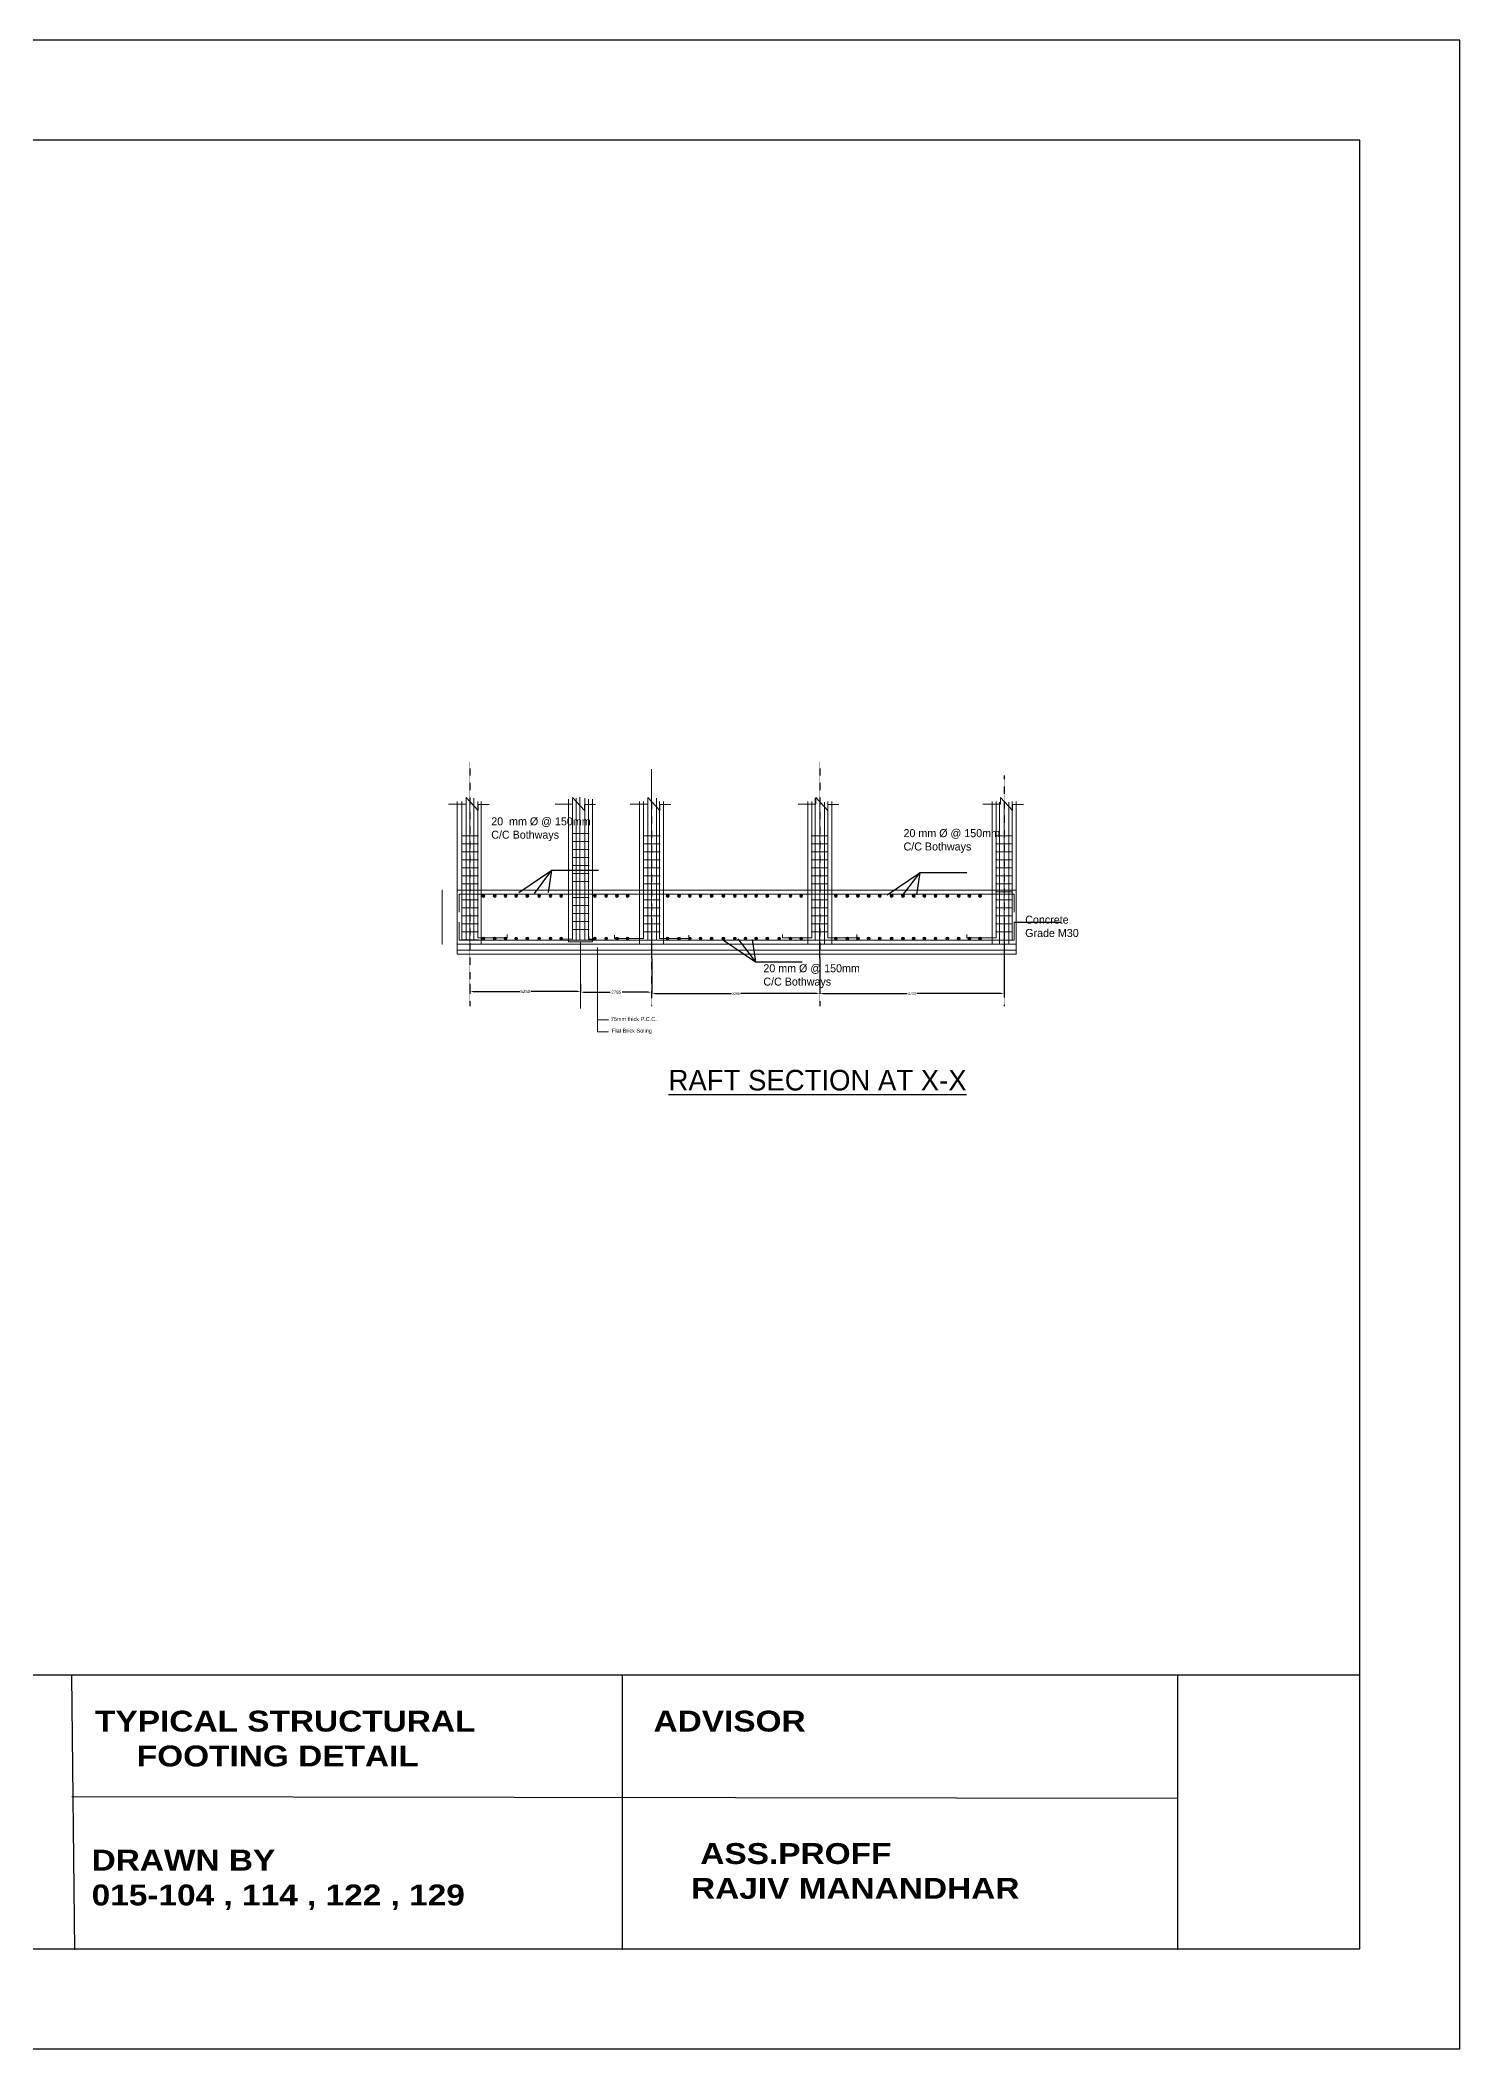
# Model space of a CAD drawing. Header units: inches. Extents: x -301229 to 1083107, y -854236 to 21026.
# Drawn here: x 734366 to 776954, y -510868 to -450636 of the extents above; entities that cross this region are included whole.
import ezdxf

# ---------------------------------------------------------------- set-up
doc = ezdxf.new("R2010")
doc.units = ezdxf.units.IN
doc.header["$MEASUREMENT"] = 0
doc.linetypes.add('DASHED2', pattern=[0.375, 0.25, -0.125])
for name, color, linetype, lineweight in [('0_Slab section', 21, 'Continuous', 15), ('centre line', 7, 'DASHED2', 25), ('column - 2', 1, 'Continuous', 30), ('Dim', 86, 'Continuous', 13), ('Rod', 14, 'Continuous', 40), ('Text', 2, 'Continuous', 20)]:
    doc.layers.add(name, color=color, linetype=linetype, lineweight=lineweight)
doc.layers.add('HATCH', color=7, linetype='Continuous')
doc.styles.add('CEN', font='GOTHIC.TTF')
doc.styles.add('ramon', font='arial.ttf')
doc.dimstyles.new('250 scale', dxfattribs={"dimtxt": 96, "dimasz": 100, "dimexe": 0.18, "dimexo": 0.0625, "dimgap": 0.09, "dimtad": 0, "dimtih": 1, "dimtoh": 1, "dimdec": 0, "dimlfac": 0.004, "dimzin": 0, "dimdsep": 46, "dimlunit": 3, "dimtxsty": 'Standard', "dimcen": 0.09, "dimclrd": 3, "dimadec": 0, "dimazin": 0, "dimtfac": 1, "dimtdec": 0, "dimtofl": 0, "dimtmove": 0, "dimatfit": 3, "dimfxl": 1, "dimtolj": 1, "dimtzin": 0, "dimarcsym": 0})
doc.dimstyles.new('60 scale', dxfattribs={"dimtxt": 80, "dimasz": 100, "dimexe": 0.18, "dimexo": 0.0625, "dimgap": 0.09, "dimtad": 0, "dimtih": 1, "dimtoh": 1, "dimdec": 0, "dimlfac": 0.01667, "dimzin": 0, "dimdsep": 46, "dimlunit": 3, "dimtxsty": 'Standard', "dimcen": 0.09, "dimclrd": 1, "dimadec": 0, "dimazin": 0, "dimtfac": 1, "dimtdec": 0, "dimtofl": 0, "dimtmove": 0, "dimatfit": 3, "dimfxl": 1, "dimtolj": 1, "dimtzin": 0, "dimarcsym": 0})
doc.dimstyles.new('Dim 8', dxfattribs={"dimtxt": 8, "dimasz": 4, "dimexe": 4, "dimexo": 18, "dimgap": 2, "dimtad": 1, "dimdec": 0, "dimzin": 3, "dimdsep": 46, "dimlunit": 4, "dimtxsty": 'ramon', "dimblk": 'ARCHTICK', "dimcen": 0.09375, "dimclrd": 256, "dimclre": 256, "dimclrt": 256, "dimadec": 0, "dimazin": 0, "dimtfac": 0.75, "dimtdec": 0, "dimtix": 1, "dimtmove": 1, "dimatfit": 3, "dimfxl": 8, "dimfxlon": 1, "dimtolj": 1, "dimtzin": 0, "dimlwd": 9, "dimlwe": 9, "dimarcsym": 0})
doc.dimstyles.get("Standard").update_dxf_attribs({"dimtxt": 0.18, "dimasz": 0.18, "dimexe": 0.18, "dimexo": 0.0625, "dimgap": 0.09, "dimtad": 0, "dimtih": 1, "dimtoh": 1, "dimdec": 4, "dimzin": 0, "dimdsep": 46, "dimtxsty": 'Standard', "dimcen": 0.09, "dimadec": 0, "dimazin": 0, "dimtfac": 1, "dimtdec": 4, "dimtofl": 0, "dimtmove": 0, "dimatfit": 3, "dimfxl": 1, "dimtolj": 1, "dimtzin": 0, "dimarcsym": 0})

# ---------------------------------------------------------------- blocks, each defined once
blk = doc.blocks.new('*D808')
at = {"layer": 'column - 2', "color": 0, "lineweight": -2, "transparency": 16777216}
for p, q in [((752710, -477116), (752711, -479226)), ((757750, -477116), (757751, -479225))]:
    blk.add_line(p, q, dxfattribs=at)
at = {"layer": 'column - 2', "color": 1, "lineweight": -2, "transparency": 16777216}
for p, q in [((752811, -479226), (755091, -479225)), ((757651, -479225), (755371, -479225))]:
    blk.add_line(p, q, dxfattribs=at)
at = {"layer": 'column - 2', "color": 1, "transparency": 16777216}
for points in [[(752811, -479209), (752811, -479243), (752711, -479226)], [(757651, -479208), (757651, -479242), (757751, -479225)]]:
    blk.add_solid(points, dxfattribs=at)
at = {"layer": 'Defpoints', "color": 0, "transparency": 16777216}
for p in [(752710, -477116), (757750, -477116), (757751, -479225)]:
    blk.add_point(p, dxfattribs=at)
at = {"layer": 'column - 2', "color": 0, "lineweight": -2, "transparency": 16777216, "insert": (755231, -479225), "char_height": 80, "attachment_point": 5}
blk.add_mtext('\\A1;6096', dxfattribs=at)
blk = doc.blocks.new('*D809')
at = {"layer": 'column - 2', "color": 0, "lineweight": -2, "transparency": 16777216}
for p, q in [((757750, -477116), (757751, -479225)), ((763284, -477115), (763284, -479224))]:
    blk.add_line(p, q, dxfattribs=at)
at = {"layer": 'column - 2', "color": 1, "lineweight": -2, "transparency": 16777216}
for p, q in [((757851, -479225), (760371, -479224)), ((763184, -479224), (760664, -479224))]:
    blk.add_line(p, q, dxfattribs=at)
at = {"layer": 'column - 2', "color": 1, "transparency": 16777216}
for points in [[(757851, -479208), (757851, -479242), (757751, -479225)], [(763184, -479207), (763184, -479241), (763284, -479224)]]:
    blk.add_solid(points, dxfattribs=at)
at = {"layer": 'Defpoints', "color": 0, "transparency": 16777216}
for p in [(757750, -477116), (763284, -477115), (763284, -479224)]:
    blk.add_point(p, dxfattribs=at)
at = {"layer": 'column - 2', "color": 0, "lineweight": -2, "transparency": 16777216, "insert": (760518, -479224), "char_height": 80, "attachment_point": 5}
blk.add_mtext('\\A1;4733', dxfattribs=at)
blk = doc.blocks.new('Cont')
at = {"layer": 'HATCH', "lineweight": 9}
for p, q in [((376279.4, 4008.1), (376288.2, 4008.1)), ((376288.2, 4008.1), (376288.2, 4011.4)), ((376288.2, 4011.4), (376294.2, 4004.9)), ((376294.2, 4004.9), (376294.2, 4008)), ((376294.2, 4008), (376299.7, 4008))]:
    blk.add_line(p, q, dxfattribs=at)
blk = doc.blocks.new('_ArchTick')
at = {"color": 0, "linetype": 'ByBlock', "const_width": 0.15}
blk.add_lwpolyline([(-0.5, -0.5), (0.5, 0.5)], dxfattribs=at)
blk = doc.blocks.new('*D810')
at = {"layer": 'Defpoints', "color": 0, "ltscale": 0.5, "transparency": 16777216}
for p in [(746878, -476122), (746428, -477742), (746878, -477742)]:
    blk.add_point(p, dxfattribs=at)
at = {"layer": 'Dim', "lineweight": 9, "ltscale": 0.5, "transparency": 16777216}
for p, q in [((746436, -476122), (746424, -476122)), ((746428, -476122), (746428, -477742)), ((746436, -477742), (746424, -477742))]:
    blk.add_line(p, q, dxfattribs=at)
at = {"layer": 'Dim', "lineweight": 9, "ltscale": 0.5, "transparency": 16777216, "xscale": 4, "yscale": 4, "zscale": 4}
for p, rotation in [((746428, -476122), 90), ((746428, -477742), 270)]:
    blk.add_blockref('_ArchTick', p, dxfattribs=dict(at, rotation=rotation))
at = {"layer": 'Dim', "ltscale": 0.5, "transparency": 16777216, "insert": (746422, -476932), "char_height": 8, "attachment_point": 5, "rotation": 90, "style": 'ramon'}
blk.add_mtext('\\A1;2\'-0"', dxfattribs=at)
blk = doc.blocks.new('*D811')
at = {"layer": '0_Slab section', "color": 0, "lineweight": -2, "transparency": 16777216}
for p, q in [((747258, -478938), (747258, -479162)), ((750579, -478938), (750579, -479162))]:
    blk.add_line(p, q, dxfattribs=at)
at = {"layer": '0_Slab section', "color": 3, "lineweight": -2, "transparency": 16777216}
for p, q in [((747358, -479162), (748751, -479162)), ((750479, -479162), (749087, -479162))]:
    blk.add_line(p, q, dxfattribs=at)
at = {"layer": '0_Slab section', "color": 3, "transparency": 16777216}
for points in [[(747358, -479145), (747358, -479178), (747258, -479162)], [(750479, -479145), (750479, -479178), (750579, -479162)]]:
    blk.add_solid(points, dxfattribs=at)
at = {"layer": 'Defpoints', "color": 0, "transparency": 16777216}
for p in [(747258, -478938), (750579, -478938), (750579, -479162)]:
    blk.add_point(p, dxfattribs=at)
at = {"layer": '0_Slab section', "color": 0, "transparency": 16777216, "insert": (748919, -479162), "char_height": 96, "attachment_point": 5}
blk.add_mtext('\\A1;5250', dxfattribs=at)
blk = doc.blocks.new('*D812')
at = {"layer": '0_Slab section', "color": 0, "lineweight": -2, "transparency": 16777216}
for p, q in [((750579, -479162), (750579, -479185)), ((752710, -479162), (752710, -479185))]:
    blk.add_line(p, q, dxfattribs=at)
at = {"layer": '0_Slab section', "color": 3, "lineweight": -2, "transparency": 16777216}
for p, q in [((750679, -479185), (751469, -479185)), ((752610, -479185), (751821, -479185))]:
    blk.add_line(p, q, dxfattribs=at)
at = {"layer": '0_Slab section', "color": 3, "transparency": 16777216}
for points in [[(750679, -479168), (750679, -479201), (750579, -479185)], [(752610, -479168), (752610, -479201), (752710, -479185)]]:
    blk.add_solid(points, dxfattribs=at)
at = {"layer": 'Defpoints', "color": 0, "transparency": 16777216}
for p in [(750579, -479162), (752710, -479162), (752710, -479185)]:
    blk.add_point(p, dxfattribs=at)
at = {"layer": '0_Slab section', "color": 0, "transparency": 16777216, "insert": (751645, -479185), "char_height": 96, "attachment_point": 5}
blk.add_mtext('\\A1;2795', dxfattribs=at)

msp = doc.modelspace()

# ---------------------------------------------------------------- hatches: boundary and pattern name
at = {"layer": 'HATCH'}
h = msp.add_hatch(color=256, dxfattribs=at)
h.dxf.hatch_style = 1
h.paths.add_polyline_path([(747706.2, -476296.82, 1), (747619.6, -476296.82, 1)])
h = msp.add_hatch(color=256, dxfattribs=at)
h.dxf.hatch_style = 1
h.paths.add_polyline_path([(748046.61, -476296.82, 1), (747960, -476296.82, 1)])
h = msp.add_hatch(color=256, dxfattribs=at)
h.dxf.hatch_style = 1
h.paths.add_polyline_path([(748368.15, -476296.82, 1), (748281.54, -476296.82, 1)])
h = msp.add_hatch(color=256, dxfattribs=at)
h.dxf.hatch_style = 1
h.paths.add_polyline_path([(748689.6, -476296.82, 1), (748602.99, -476296.82, 1)])
h = msp.add_hatch(color=256, dxfattribs=at)
h.dxf.hatch_style = 1
h.paths.add_polyline_path([(749022.17, -476296.82, 1), (748935.56, -476296.82, 1)])
h = msp.add_hatch(color=256, dxfattribs=at)
h.dxf.hatch_style = 1
h.paths.add_polyline_path([(749377.67, -476296.82, 1), (749291.06, -476296.82, 1)])
h = msp.add_hatch(color=256, dxfattribs=at)
h.dxf.hatch_style = 1
h.paths.add_polyline_path([(749377.67, -476296.82, 1), (749291.06, -476296.82, 1)])
h = msp.add_hatch(color=256, dxfattribs=at)
h.dxf.hatch_style = 1
h.paths.add_polyline_path([(749718.07, -476296.82, 1), (749631.46, -476296.82, 1)])
h = msp.add_hatch(color=256, dxfattribs=at)
h.dxf.hatch_style = 1
h.paths.add_polyline_path([(750039.61, -476296.82, 1), (749953, -476296.82, 1)])
h = msp.add_hatch(color=256, dxfattribs=at)
h.dxf.hatch_style = 1
h.paths.add_polyline_path([(751049.13, -476296.82, 1), (750962.52, -476296.82, 1)])
h = msp.add_hatch(color=256, dxfattribs=at)
h.dxf.hatch_style = 1
h.paths.add_polyline_path([(751049.13, -476296.82, 1), (750962.52, -476296.82, 1)])
h = msp.add_hatch(color=256, dxfattribs=at)
h.dxf.hatch_style = 1
h.paths.add_polyline_path([(751389.53, -476296.82, 1), (751302.92, -476296.82, 1)])
h = msp.add_hatch(color=256, dxfattribs=at)
h.dxf.hatch_style = 1
h.paths.add_polyline_path([(751711.07, -476296.82, 1), (751624.46, -476296.82, 1)])
h = msp.add_hatch(color=256, dxfattribs=at)
h.dxf.hatch_style = 1
h.paths.add_polyline_path([(752032.52, -476296.82, 1), (751945.91, -476296.82, 1)])
h = msp.add_hatch(color=256, dxfattribs=at)
h.dxf.hatch_style = 1
h.paths.add_polyline_path([(753235.44, -476296.82, 1), (753148.83, -476296.82, 1)])
h = msp.add_hatch(color=256, dxfattribs=at)
h.dxf.hatch_style = 1
h.paths.add_polyline_path([(753575.84, -476296.82, 1), (753489.23, -476296.82, 1)])
h = msp.add_hatch(color=256, dxfattribs=at)
h.dxf.hatch_style = 1
h.paths.add_polyline_path([(753897.38, -476296.82, 1), (753810.77, -476296.82, 1)])
h = msp.add_hatch(color=256, dxfattribs=at)
h.dxf.hatch_style = 1
h.paths.add_polyline_path([(754218.83, -476296.82, 1), (754132.22, -476296.82, 1)])
h = msp.add_hatch(color=256, dxfattribs=at)
h.dxf.hatch_style = 1
h.paths.add_polyline_path([(754551.4, -476296.82, 1), (754464.79, -476296.82, 1)])
h = msp.add_hatch(color=256, dxfattribs=at)
h.dxf.hatch_style = 1
h.paths.add_polyline_path([(754906.9, -476296.82, 1), (754820.29, -476296.82, 1)])
h = msp.add_hatch(color=256, dxfattribs=at)
h.dxf.hatch_style = 1
h.paths.add_polyline_path([(754906.9, -476296.82, 1), (754820.29, -476296.82, 1)])
h = msp.add_hatch(color=256, dxfattribs=at)
h.dxf.hatch_style = 1
h.paths.add_polyline_path([(755247.3, -476296.82, 1), (755160.69, -476296.82, 1)])
h = msp.add_hatch(color=256, dxfattribs=at)
h.dxf.hatch_style = 1
h.paths.add_polyline_path([(755568.84, -476296.82, 1), (755482.23, -476296.82, 1)])
h = msp.add_hatch(color=256, dxfattribs=at)
h.dxf.hatch_style = 1
h.paths.add_polyline_path([(755890.29, -476296.82, 1), (755803.68, -476296.82, 1)])
h = msp.add_hatch(color=256, dxfattribs=at)
h.dxf.hatch_style = 1
h.paths.add_polyline_path([(756222.86, -476296.82, 1), (756136.26, -476296.82, 1)])
h = msp.add_hatch(color=256, dxfattribs=at)
h.dxf.hatch_style = 1
h.paths.add_polyline_path([(756578.36, -476296.82, 1), (756491.75, -476296.82, 1)])
h = msp.add_hatch(color=256, dxfattribs=at)
h.dxf.hatch_style = 1
h.paths.add_polyline_path([(756578.36, -476296.82, 1), (756491.75, -476296.82, 1)])
h = msp.add_hatch(color=256, dxfattribs=at)
h.dxf.hatch_style = 1
h.paths.add_polyline_path([(756918.76, -476296.82, 1), (756832.16, -476296.82, 1)])
h = msp.add_hatch(color=256, dxfattribs=at)
h.dxf.hatch_style = 1
h.paths.add_polyline_path([(757240.3, -476296.82, 1), (757153.69, -476296.82, 1)])
h = msp.add_hatch(color=256, dxfattribs=at)
h.dxf.hatch_style = 1
h.paths.add_polyline_path([(758280.22, -476296.82, 1), (758193.61, -476296.82, 1)])
h = msp.add_hatch(color=256, dxfattribs=at)
h.dxf.hatch_style = 1
h.paths.add_polyline_path([(758620.62, -476296.82, 1), (758534.01, -476296.82, 1)])
h = msp.add_hatch(color=256, dxfattribs=at)
h.dxf.hatch_style = 1
h.paths.add_polyline_path([(758942.16, -476296.82, 1), (758855.55, -476296.82, 1)])
h = msp.add_hatch(color=256, dxfattribs=at)
h.dxf.hatch_style = 1
h.paths.add_polyline_path([(759263.61, -476296.82, 1), (759177, -476296.82, 1)])
h = msp.add_hatch(color=256, dxfattribs=at)
h.dxf.hatch_style = 1
h.paths.add_polyline_path([(759596.18, -476296.82, 1), (759509.58, -476296.82, 1)])
h = msp.add_hatch(color=256, dxfattribs=at)
h.dxf.hatch_style = 1
h.paths.add_polyline_path([(759951.68, -476296.82, 1), (759865.07, -476296.82, 1)])
h = msp.add_hatch(color=256, dxfattribs=at)
h.dxf.hatch_style = 1
h.paths.add_polyline_path([(759951.68, -476296.82, 1), (759865.07, -476296.82, 1)])
h = msp.add_hatch(color=256, dxfattribs=at)
h.dxf.hatch_style = 1
h.paths.add_polyline_path([(760292.08, -476296.82, 1), (760205.47, -476296.82, 1)])
h = msp.add_hatch(color=256, dxfattribs=at)
h.dxf.hatch_style = 1
h.paths.add_polyline_path([(760613.62, -476296.82, 1), (760527.01, -476296.82, 1)])
h = msp.add_hatch(color=256, dxfattribs=at)
h.dxf.hatch_style = 1
h.paths.add_polyline_path([(760935.07, -476296.82, 1), (760848.46, -476296.82, 1)])
h = msp.add_hatch(color=256, dxfattribs=at)
h.dxf.hatch_style = 1
h.paths.add_polyline_path([(761267.65, -476296.82, 1), (761181.04, -476296.82, 1)])
h = msp.add_hatch(color=256, dxfattribs=at)
h.dxf.hatch_style = 1
h.paths.add_polyline_path([(761623.14, -476296.82, 1), (761536.53, -476296.82, 1)])
h = msp.add_hatch(color=256, dxfattribs=at)
h.dxf.hatch_style = 1
h.paths.add_polyline_path([(761623.14, -476296.82, 1), (761536.53, -476296.82, 1)])
h = msp.add_hatch(color=256, dxfattribs=at)
h.dxf.hatch_style = 1
h.paths.add_polyline_path([(761963.55, -476296.82, 1), (761876.94, -476296.82, 1)])
h = msp.add_hatch(color=256, dxfattribs=at)
h.dxf.hatch_style = 1
h.paths.add_polyline_path([(762285.08, -476296.82, 1), (762198.47, -476296.82, 1)])
h = msp.add_hatch(color=256, dxfattribs=at)
h.dxf.hatch_style = 1
h.paths.add_polyline_path([(762606.54, -476296.82, 1), (762519.93, -476296.82, 1)])
h = msp.add_hatch(color=256, dxfattribs=at)
h.dxf.hatch_style = 1
h.paths.add_polyline_path([(747706.2, -477576.42, 1), (747619.6, -477576.42, 1)])
h = msp.add_hatch(color=256, dxfattribs=at)
h.dxf.hatch_style = 1
h.paths.add_polyline_path([(748046.61, -477576.42, 1), (747960, -477576.42, 1)])
h = msp.add_hatch(color=256, dxfattribs=at)
h.dxf.hatch_style = 1
h.paths.add_polyline_path([(748368.15, -477576.42, 1), (748281.54, -477576.42, 1)])
h = msp.add_hatch(color=256, dxfattribs=at)
h.dxf.hatch_style = 1
h.paths.add_polyline_path([(748689.6, -477576.42, 1), (748602.99, -477576.42, 1)])
h = msp.add_hatch(color=256, dxfattribs=at)
h.dxf.hatch_style = 1
h.paths.add_polyline_path([(749022.17, -477576.42, 1), (748935.56, -477576.42, 1)])
h = msp.add_hatch(color=256, dxfattribs=at)
h.dxf.hatch_style = 1
h.paths.add_polyline_path([(749377.67, -477576.42, 1), (749291.06, -477576.42, 1)])
h = msp.add_hatch(color=256, dxfattribs=at)
h.dxf.hatch_style = 1
h.paths.add_polyline_path([(749377.67, -477576.42, 1), (749291.06, -477576.42, 1)])
h = msp.add_hatch(color=256, dxfattribs=at)
h.dxf.hatch_style = 1
h.paths.add_polyline_path([(749718.07, -477576.42, 1), (749631.46, -477576.42, 1)])
h = msp.add_hatch(color=256, dxfattribs=at)
h.dxf.hatch_style = 1
h.paths.add_polyline_path([(750039.61, -477576.42, 1), (749953, -477576.42, 1)])
h = msp.add_hatch(color=256, dxfattribs=at)
h.dxf.hatch_style = 1
h.paths.add_polyline_path([(751049.13, -477576.42, 1), (750962.52, -477576.42, 1)])
h = msp.add_hatch(color=256, dxfattribs=at)
h.dxf.hatch_style = 1
h.paths.add_polyline_path([(751049.13, -477576.42, 1), (750962.52, -477576.42, 1)])
h = msp.add_hatch(color=256, dxfattribs=at)
h.dxf.hatch_style = 1
h.paths.add_polyline_path([(751389.53, -477576.42, 1), (751302.92, -477576.42, 1)])
h = msp.add_hatch(color=256, dxfattribs=at)
h.dxf.hatch_style = 1
h.paths.add_polyline_path([(751711.07, -477576.42, 1), (751624.46, -477576.42, 1)])
h = msp.add_hatch(color=256, dxfattribs=at)
h.dxf.hatch_style = 1
h.paths.add_polyline_path([(752032.52, -477576.42, 1), (751945.91, -477576.42, 1)])
h = msp.add_hatch(color=256, dxfattribs=at)
h.dxf.hatch_style = 1
h.paths.add_polyline_path([(753235.44, -477576.42, 1), (753148.83, -477576.42, 1)])
h = msp.add_hatch(color=256, dxfattribs=at)
h.dxf.hatch_style = 1
h.paths.add_polyline_path([(753575.84, -477576.42, 1), (753489.23, -477576.42, 1)])
h = msp.add_hatch(color=256, dxfattribs=at)
h.dxf.hatch_style = 1
h.paths.add_polyline_path([(753897.38, -477576.42, 1), (753810.77, -477576.42, 1)])
h = msp.add_hatch(color=256, dxfattribs=at)
h.dxf.hatch_style = 1
h.paths.add_polyline_path([(754218.83, -477576.42, 1), (754132.22, -477576.42, 1)])
h = msp.add_hatch(color=256, dxfattribs=at)
h.dxf.hatch_style = 1
h.paths.add_polyline_path([(754551.4, -477576.42, 1), (754464.79, -477576.42, 1)])
h = msp.add_hatch(color=256, dxfattribs=at)
h.dxf.hatch_style = 1
h.paths.add_polyline_path([(754906.9, -477576.42, 1), (754820.29, -477576.42, 1)])
h = msp.add_hatch(color=256, dxfattribs=at)
h.dxf.hatch_style = 1
h.paths.add_polyline_path([(754906.9, -477576.42, 1), (754820.29, -477576.42, 1)])
h = msp.add_hatch(color=256, dxfattribs=at)
h.dxf.hatch_style = 1
h.paths.add_polyline_path([(755247.3, -477576.42, 1), (755160.69, -477576.42, 1)])
h = msp.add_hatch(color=256, dxfattribs=at)
h.dxf.hatch_style = 1
h.paths.add_polyline_path([(755568.84, -477576.42, 1), (755482.23, -477576.42, 1)])
h = msp.add_hatch(color=256, dxfattribs=at)
h.dxf.hatch_style = 1
h.paths.add_polyline_path([(755890.29, -477576.42, 1), (755803.68, -477576.42, 1)])
h = msp.add_hatch(color=256, dxfattribs=at)
h.dxf.hatch_style = 1
h.paths.add_polyline_path([(756222.86, -477576.42, 1), (756136.26, -477576.42, 1)])
h = msp.add_hatch(color=256, dxfattribs=at)
h.dxf.hatch_style = 1
h.paths.add_polyline_path([(756578.36, -477576.42, 1), (756491.75, -477576.42, 1)])
h = msp.add_hatch(color=256, dxfattribs=at)
h.dxf.hatch_style = 1
h.paths.add_polyline_path([(756578.36, -477576.42, 1), (756491.75, -477576.42, 1)])
h = msp.add_hatch(color=256, dxfattribs=at)
h.dxf.hatch_style = 1
h.paths.add_polyline_path([(756918.76, -477576.42, 1), (756832.16, -477576.42, 1)])
h = msp.add_hatch(color=256, dxfattribs=at)
h.dxf.hatch_style = 1
h.paths.add_polyline_path([(757240.3, -477576.42, 1), (757153.69, -477576.42, 1)])
h = msp.add_hatch(color=256, dxfattribs=at)
h.dxf.hatch_style = 1
h.paths.add_polyline_path([(758280.22, -477576.42, 1), (758193.61, -477576.42, 1)])
h = msp.add_hatch(color=256, dxfattribs=at)
h.dxf.hatch_style = 1
h.paths.add_polyline_path([(758620.62, -477576.42, 1), (758534.01, -477576.42, 1)])
h = msp.add_hatch(color=256, dxfattribs=at)
h.dxf.hatch_style = 1
h.paths.add_polyline_path([(758942.16, -477576.42, 1), (758855.55, -477576.42, 1)])
h = msp.add_hatch(color=256, dxfattribs=at)
h.dxf.hatch_style = 1
h.paths.add_polyline_path([(759263.61, -477576.42, 1), (759177, -477576.42, 1)])
h = msp.add_hatch(color=256, dxfattribs=at)
h.dxf.hatch_style = 1
h.paths.add_polyline_path([(759596.18, -477576.42, 1), (759509.58, -477576.42, 1)])
h = msp.add_hatch(color=256, dxfattribs=at)
h.dxf.hatch_style = 1
h.paths.add_polyline_path([(759951.68, -477576.42, 1), (759865.07, -477576.42, 1)])
h = msp.add_hatch(color=256, dxfattribs=at)
h.dxf.hatch_style = 1
h.paths.add_polyline_path([(759951.68, -477576.42, 1), (759865.07, -477576.42, 1)])
h = msp.add_hatch(color=256, dxfattribs=at)
h.dxf.hatch_style = 1
h.paths.add_polyline_path([(760292.08, -477576.42, 1), (760205.47, -477576.42, 1)])
h = msp.add_hatch(color=256, dxfattribs=at)
h.dxf.hatch_style = 1
h.paths.add_polyline_path([(760613.62, -477576.42, 1), (760527.01, -477576.42, 1)])
h = msp.add_hatch(color=256, dxfattribs=at)
h.dxf.hatch_style = 1
h.paths.add_polyline_path([(760935.07, -477576.42, 1), (760848.46, -477576.42, 1)])
h = msp.add_hatch(color=256, dxfattribs=at)
h.dxf.hatch_style = 1
h.paths.add_polyline_path([(761267.65, -477576.42, 1), (761181.04, -477576.42, 1)])
h = msp.add_hatch(color=256, dxfattribs=at)
h.dxf.hatch_style = 1
h.paths.add_polyline_path([(761623.14, -477576.42, 1), (761536.53, -477576.42, 1)])
h = msp.add_hatch(color=256, dxfattribs=at)
h.dxf.hatch_style = 1
h.paths.add_polyline_path([(761623.14, -477576.42, 1), (761536.53, -477576.42, 1)])
h = msp.add_hatch(color=256, dxfattribs=at)
h.dxf.hatch_style = 1
h.paths.add_polyline_path([(761963.55, -477576.42, 1), (761876.94, -477576.42, 1)])
h = msp.add_hatch(color=256, dxfattribs=at)
h.dxf.hatch_style = 1
h.paths.add_polyline_path([(762285.08, -477576.42, 1), (762198.47, -477576.42, 1)])
h = msp.add_hatch(color=256, dxfattribs=at)
h.dxf.hatch_style = 1
h.paths.add_polyline_path([(762606.54, -477576.42, 1), (762519.93, -477576.42, 1)])

# ---------------------------------------------------------------- linework, layer by layer
for p, q in [((694778.41, -499649.37), (773954.41, -499649.37)), ((735403.39, -507902.87), (735316, -499684.33)), ((751835.39, -507902.87), (751835.39, -499683.87)), ((768491.39, -507902.87), (768491.39, -499683.87)), ((735316, -503297.33), (768491.39, -503351.24))]:
    msp.add_line(p, q)
for points in [[(691778.41, -510868.37), (776954.41, -510868.37), (776954.41, -450636.37), (691778.41, -450636.37)], [(694778.41, -507868.37), (773954.41, -507868.37), (773954.41, -453636.37), (694778.41, -453636.37)]]:
    msp.add_lwpolyline(points, close=True)
at = {"layer": '0_Slab section', "color": 1}
for p, q in [((747142.18, -473367.68), (747142.18, -477622.16)), ((747372.8, -473367.68), (747372.8, -477622.16)), ((750443.28, -473367.68), (750443.28, -477622.16)), ((750552.08, -473340.69), (750552.08, -477622.16)), ((750701.76, -473367.68), (750701.76, -477622.16)), ((752594.31, -473367.68), (752594.31, -477622.16)), ((752852.8, -473367.68), (752852.8, -477622.16)), ((757618.65, -473367.68), (757618.65, -477622.16)), ((757895.62, -473487.68), (757895.62, -477742.16)), ((763146.03, -473487.68), (763146.03, -477742.16)), ((763421.37, -473487.68), (763421.37, -477742.16)), ((750339.06, -477589.95), (750037.81, -477588.78)), ((750339.06, -477505.06), (750339.06, -477589.95))]:
    msp.add_line(p, q, dxfattribs=at)
at = {"layer": '0_Slab section', "color": 7, "true_color": 0xffffff}
msp.add_line((750579.06, -477671.23), (750579.06, -479670.68), dxfattribs=at)
at = {"layer": 'centre line', "ltscale": 0.0003}
for p, q in [((747258.43, -472277.67), (747258.43, -479602.16)), ((757750.46, -472277.67), (757750.46, -479602.16)), ((763284.06, -472683.02), (763284.06, -479602.16)), ((752710.45, -473470.61), (752710.45, -479602.16))]:
    msp.add_line(p, q, dxfattribs=at)
at = {"layer": 'column - 2'}
for p, q in [((750819.06, -477505.06), (750819.06, -477591.95)), ((750819.06, -477591.95), (750961.66, -477591.95))]:
    msp.add_line(p, q, dxfattribs=at)
at = {"layer": 'Dim', "color": 3, "ltscale": 0.5}
for p, q in [((750219.06, -473399.67), (750219.06, -477671.23)), ((750939.06, -473399.67), (750939.06, -477671.23)), ((746877.95, -473470.61), (746877.95, -477742.16)), ((747597.95, -473470.61), (747597.95, -477742.16)), ((752350.45, -473470.61), (752350.45, -477742.16)), ((753070.45, -473470.61), (753070.45, -477742.16)), ((757390.46, -473470.61), (757390.46, -477742.16)), ((758110.46, -473470.61), (758110.46, -477742.16)), ((762924.06, -473470.61), (762924.06, -477742.16)), ((763644.06, -473470.61), (763644.06, -477742.16)), ((746877.95, -476122.16), (763644.06, -476122.16)), ((746877.95, -477742.16), (763644.06, -477742.16)), ((746877.95, -477742.16), (746877.95, -478042.16)), ((746877.95, -477922.16), (763644.06, -477922.16)), ((746877.95, -478042.16), (763644.06, -478042.16)), ((763644.06, -477742.16), (763644.06, -478042.16))]:
    msp.add_line(p, q, dxfattribs=at)
at = {"layer": 'Dim', "color": 5, "ltscale": 0.5}
for p, q in [((746937.95, -476242.16), (763584.06, -476242.16)), ((746937.95, -476242.16), (746937.95, -476782.16)), ((763584.06, -476242.16), (763584.06, -476782.16)), ((746937.95, -477622.16), (746937.95, -477082.16)), ((746937.95, -477622.16), (763584.06, -477622.16)), ((763584.06, -477622.16), (763584.06, -477082.16)), ((750219.06, -477671.23), (750939.06, -477671.23)), ((752350.45, -477742.16), (753070.45, -477742.16)), ((757390.46, -477742.16), (758110.46, -477742.16)), ((762924.06, -477742.16), (763644.06, -477742.16))]:
    msp.add_line(p, q, dxfattribs=at)
at = {"layer": 'Dim'}
for p, q in [((751088.49, -477848.69), (751088.49, -480372.03)), ((751088.49, -480012.03), (751412.52, -480012.03)), ((751088.49, -480372.03), (751412.52, -480372.03))]:
    msp.add_line(p, q, dxfattribs=at)
at = {"layer": 'Rod', "lineweight": 13}
for p, q in [((752710.45, -472500.77), (752710.45, -477673.71)), ((750339.06, -473399.67), (750339.06, -477505.06)), ((750819.06, -473399.67), (750819.06, -477505.06)), ((747018.43, -473470.61), (747018.43, -477622.16)), ((747258.43, -473470.61), (747258.43, -477673.71)), ((747498.43, -473470.61), (747498.43, -477558.06)), ((752470.45, -473470.61), (752470.45, -477575.99)), ((752950.45, -473470.61), (752950.45, -477575.99)), ((757510.46, -473470.61), (757510.46, -477558.06)), ((757750.46, -473470.61), (757750.46, -477673.71)), ((757990.46, -473470.61), (757990.46, -477558.06)), ((763044.06, -473470.61), (763044.06, -477558.06)), ((763284.06, -473470.61), (763284.06, -477673.71)), ((763524.06, -473470.61), (763524.06, -477622.16)), ((747003.43, -474493.71), (747513.43, -474493.71)), ((750324.06, -474422.78), (750834.06, -474422.78)), ((752455.45, -474493.71), (752965.45, -474493.71)), ((757495.46, -474493.71), (758005.46, -474493.71)), ((763029.06, -474493.71), (763539.06, -474493.71)), ((747003.43, -474733.71), (747513.43, -474733.71)), ((747003.43, -474973.71), (747513.43, -474973.71)), ((747003.43, -475213.71), (747513.43, -475213.71)), ((750324.06, -474662.78), (750834.06, -474662.78)), ((750324.06, -474902.78), (750834.06, -474902.78)), ((750324.06, -475142.78), (750834.06, -475142.78)), ((752455.45, -474733.71), (752965.45, -474733.71)), ((752455.45, -474973.71), (752965.45, -474973.71)), ((752455.45, -475213.71), (752965.45, -475213.71)), ((757495.46, -474733.71), (758005.46, -474733.71)), ((757495.46, -474973.71), (758005.46, -474973.71)), ((757495.46, -475213.71), (758005.46, -475213.71)), ((763029.06, -474733.71), (763539.06, -474733.71)), ((763029.06, -474973.71), (763539.06, -474973.71)), ((763029.06, -475213.71), (763539.06, -475213.71)), ((747003.43, -475453.71), (747513.43, -475453.71)), ((747003.43, -475693.71), (747513.43, -475693.71)), ((750324.06, -475382.78), (750834.06, -475382.78)), ((750324.06, -475622.78), (750834.06, -475622.78)), ((752455.45, -475453.71), (752965.45, -475453.71)), ((752455.45, -475693.71), (752965.45, -475693.71)), ((757495.46, -475453.71), (758005.46, -475453.71)), ((757495.46, -475693.71), (758005.46, -475693.71)), ((763029.06, -475453.71), (763539.06, -475453.71)), ((763029.06, -475693.71), (763539.06, -475693.71)), ((747003.43, -475933.71), (747513.43, -475933.71)), ((747003.43, -476413.71), (747513.43, -476413.71)), ((750324.06, -475862.78), (750834.06, -475862.78)), ((750324.06, -476342.78), (750834.06, -476342.78)), ((752455.45, -475933.71), (752965.45, -475933.71)), ((752455.45, -476413.71), (752965.45, -476413.71)), ((757495.46, -475933.71), (758005.46, -475933.71)), ((757495.46, -476413.71), (758005.46, -476413.71)), ((763029.06, -475933.71), (763539.06, -475933.71)), ((763029.06, -476173.71), (763539.06, -476173.71)), ((763029.06, -476413.71), (763539.06, -476413.71)), ((747003.43, -476653.71), (747513.43, -476653.71)), ((747003.43, -476893.71), (747513.43, -476893.71)), ((750324.06, -476582.78), (750834.06, -476582.78)), ((750324.06, -476822.78), (750834.06, -476822.78)), ((752455.45, -476653.71), (752965.45, -476653.71)), ((752455.45, -476893.71), (752965.45, -476893.71)), ((757495.46, -476653.71), (758005.46, -476653.71)), ((757495.46, -476893.71), (758005.46, -476893.71)), ((763029.06, -476653.71), (763539.06, -476653.71)), ((763029.06, -476893.71), (763539.06, -476893.71)), ((747003.43, -477133.71), (747513.43, -477133.71)), ((747003.43, -477373.71), (747513.43, -477373.71)), ((747003.43, -477613.71), (747513.43, -477613.71)), ((748375.93, -477558.06), (747498.43, -477558.06)), ((747498.43, -477613.71), (747498.43, -477622.16)), ((748375.93, -477453.06), (748375.93, -477558.06)), ((750324.06, -477062.78), (750834.06, -477062.78)), ((750324.06, -477302.78), (750834.06, -477302.78)), ((751592.95, -477470.99), (751592.95, -477575.99)), ((751592.95, -477575.99), (752470.45, -477575.99)), ((752455.45, -477133.71), (752965.45, -477133.71)), ((752455.45, -477373.71), (752965.45, -477373.71)), ((753827.95, -477575.99), (752950.45, -477575.99)), ((753827.95, -477469.83), (753827.95, -477574.83)), ((756632.96, -477453.06), (756632.96, -477558.06)), ((756632.96, -477558.06), (757510.46, -477558.06)), ((757495.46, -477133.71), (758005.46, -477133.71)), ((757495.46, -477373.71), (758005.46, -477373.71)), ((758867.96, -477558.06), (757990.46, -477558.06)), ((758867.96, -477453.06), (758867.96, -477558.06)), ((762166.56, -477453.06), (762166.56, -477558.06)), ((762166.56, -477558.06), (763044.06, -477558.06)), ((763029.06, -477133.71), (763539.06, -477133.71)), ((763029.06, -477373.71), (763539.06, -477373.71))]:
    msp.add_line(p, q, dxfattribs=at)
for centre in [(747662.9, -476296.82), (748003.3, -476296.82), (748324.84, -476296.82), (748646.29, -476296.82), (748978.87, -476296.82), (749334.36, -476296.82), (749334.36, -476296.82), (749674.77, -476296.82), (749996.3, -476296.82), (751005.82, -476296.82), (751005.82, -476296.82), (751346.23, -476296.82), (751667.77, -476296.82), (751989.22, -476296.82), (753192.13, -476296.82), (753532.54, -476296.82), (753854.07, -476296.82), (754175.53, -476296.82), (754508.1, -476296.82), (754863.59, -476296.82), (754863.59, -476296.82), (755204, -476296.82), (755525.54, -476296.82), (755846.99, -476296.82), (756179.56, -476296.82), (756535.06, -476296.82), (756535.06, -476296.82), (756875.46, -476296.82), (757197, -476296.82), (758236.91, -476296.82), (758577.32, -476296.82), (758898.85, -476296.82), (759220.31, -476296.82), (759552.88, -476296.82), (759908.38, -476296.82), (759908.38, -476296.82), (760248.78, -476296.82), (760570.32, -476296.82), (760891.77, -476296.82), (761224.34, -476296.82), (761579.84, -476296.82), (761579.84, -476296.82), (761920.24, -476296.82), (762241.78, -476296.82), (762563.23, -476296.82), (747662.9, -477576.42), (748003.3, -477576.42), (748324.84, -477576.42), (748646.29, -477576.42), (748978.87, -477576.42), (749334.36, -477576.42), (749334.36, -477576.42), (749674.77, -477576.42), (749996.3, -477576.42), (751005.82, -477576.42), (751005.82, -477576.42), (751346.23, -477576.42), (751667.77, -477576.42), (751989.22, -477576.42), (753192.13, -477576.42), (753532.54, -477576.42), (753854.07, -477576.42), (754175.53, -477576.42), (754508.1, -477576.42), (754863.59, -477576.42), (754863.59, -477576.42), (755204, -477576.42), (755525.54, -477576.42), (755846.99, -477576.42), (756179.56, -477576.42), (756535.06, -477576.42), (756535.06, -477576.42), (756875.46, -477576.42), (757197, -477576.42), (758236.91, -477576.42), (758577.32, -477576.42), (758898.85, -477576.42), (759220.31, -477576.42), (759552.88, -477576.42), (759908.38, -477576.42), (759908.38, -477576.42), (760248.78, -477576.42), (760570.32, -477576.42), (760891.77, -477576.42), (761224.34, -477576.42), (761579.84, -477576.42), (761579.84, -477576.42), (761920.24, -477576.42), (762241.78, -477576.42), (762563.23, -477576.42)]:
    msp.add_circle(centre, 43.3, dxfattribs=at)

# ---------------------------------------------------------------- block references
at = {"layer": 'HATCH', "xscale": 60, "yscale": 60, "zscale": 60}
for p in [(-21830146.38, -714033.09), (-21826951.46, -714033.09), (-21824694.36, -714033.09), (-21819654.35, -714033.09), (-21814120.75, -714033.09)]:
    msp.add_blockref('Cont', p, dxfattribs=at)

# ---------------------------------------------------------------- texts
at = {"color": 7, "ltscale": 0.5, "style": 'CEN'}
msp.add_text('%%URAFT SECTION AT X-X', height=617.2589, dxfattribs=at).set_placement((753217.28, -482130.2))
at = {"char_height": 626.5465, "attachment_point": 1}
for s, width, insert in [('   \\P   {\\fArial Black|b0|i0|c0|p34;TYPICAL STRUCTURAL \\P       FOOTING DETAIL}', 16587.6939, (735316, -499684.33)), ('   \\P    {\\fArial Black|b0|i0|c0|p34;ADVISOR\\P}     ', 16656, (751835.39, -499683.87)), ('  \\P{\\fArial Black|b0|i0|c0|p34;   ASS.PROFF\\P  RAJIV MANANDHAR}', 16587.6939, (753334.73, -503654.68)), (' \\P{\\fArial Black|b0|i0|c0|p34; DRAWN BY \\P 015-104 , 114 , 122 , 129}', 16519.3878, (735632.55, -503853.24))]:
    msp.add_mtext_dynamic_manual_height_columns(s, width=width, gutter_width=3132.73, heights=[0], dxfattribs=dict(at, insert=insert))
at = {"layer": 'Text', "attachment_point": 1}
for s, insert, char_height, width in [('{\\fCentury Gothic|b0|i0|c0|p34;20  mm %%C @ 150mm C/C Bothways}', (747898.05, -473941.01, 0), 240, 3026.5736), ('{\\fCentury Gothic|b0|i0|c0|p34;20 mm %%C @ 150mm C/C Bothways}', (760266.04, -474294.46, 0), 240, 3026.5736), ('\\pxi0.01529;{\\fCentury Gothic|b0|i0|c0|p34;Concrete \\P\\pi0.01038;Grade M30}', (763913.21, -476888.94, 0), 240, 3026.5736), ('{\\fCentury Gothic|b0|i0|c0|p34;20 mm %%C @ 150mm C/C Bothways}', (756061.64, -478346.32, 0), 240, 3026.5736), ('{\\fCentury Gothic|b0|i0|c0|p34;75mm thick P.C.C. }', (751483.06, -479928.48, 0), 120, 3591.2108), ('{\\fCentury Gothic|b0|i0|c0|p34;Flat Brick Soling}', (751519.36, -480278.99, 0), 120, 1991.0973)]:
    msp.add_mtext(s, dxfattribs=dict(at, insert=insert, char_height=char_height, width=width))

# ---------------------------------------------------------------- dimensions: what is measured, and where the dimension line sits
at = {"layer": '0_Slab section', "color": 7, "true_color": 0xffffff}
for base, p1, p2, text, picture, middle in [((750579.06, -479161.78), (747258.43, -478937.87), (750579.06, -478937.87), '5250', '*D811', (748918.75, -479161.78)), ((752710.45, -479184.71), (750579.06, -479161.78), (752710.45, -479161.78), '2795', '*D812', (751644.76, -479184.71))]:
    dim = msp.add_linear_dim(base=base, p1=p1, p2=p2, text=text, dimstyle='250 scale', dxfattribs=at)
    dim.commit()
    dim.dimension.update_dxf_attribs({"geometry": picture, "text_midpoint": middle})
at = {"layer": 'column - 2', "color": 3, "lineweight": -2}
for base, p1, p2, text, picture, middle in [((757750.86, -479224.98), (752710.45, -477116.25), (757750.46, -477115.54), '6096', '*D808', (755230.85, -479225.46)), ((763284.45, -479223.95), (757750.46, -477115.54), (763284.06, -477114.51), '4733', '*D809', (760517.65, -479224.47))]:
    dim = msp.add_linear_dim(base=base, p1=p1, p2=p2, angle=180.0107069, text=text, dimstyle='60 scale', dxfattribs=at)
    dim.commit()
    dim.dimension.update_dxf_attribs({"geometry": picture, "text_midpoint": middle})
at = {"layer": 'Dim', "color": 5, "ltscale": 0.5}
dim = msp.add_aligned_dim(p1=(746877.95, -476122.16), p2=(746877.95, -477742.16), distance=-449.54, text='2\'-0"', dimstyle='Dim 8', dxfattribs=at)
dim.commit()
dim.dimension.update_dxf_attribs({"geometry": '*D810', "text_midpoint": (746422.33, -476932.16)})

# ---------------------------------------------------------------- leaders
at = {"layer": 'HATCH', "lineweight": 9}
for points in [[(748726.25, -476194.81), (749714.75, -475526.01)], [(749191.47, -476219.96), (749714.75, -475526.01), (751116.39, -475526.01)], [(749619.61, -476194.81), (749714.75, -475526.01)], [(759772.24, -476259.7), (760760.73, -475590.9)], [(760237.46, -476284.85), (760760.73, -475590.9), (762162.37, -475590.9)], [(760665.59, -476259.7), (760760.73, -475590.9)], [(754834.13, -477606.92), (755822.62, -478275.72)], [(755299.34, -477581.77), (755822.62, -478275.72), (757224.26, -478275.72)], [(755727.48, -477606.92), (755822.62, -478275.72)], [(763584.06, -477082.16), (763979.65, -477082.16), (764970.37, -477082.16)]]:
    msp.add_leader(points, dimstyle='Standard', override={"dimasz": 1.5}, dxfattribs=at)

doc.saveas('drawing.dxf')
